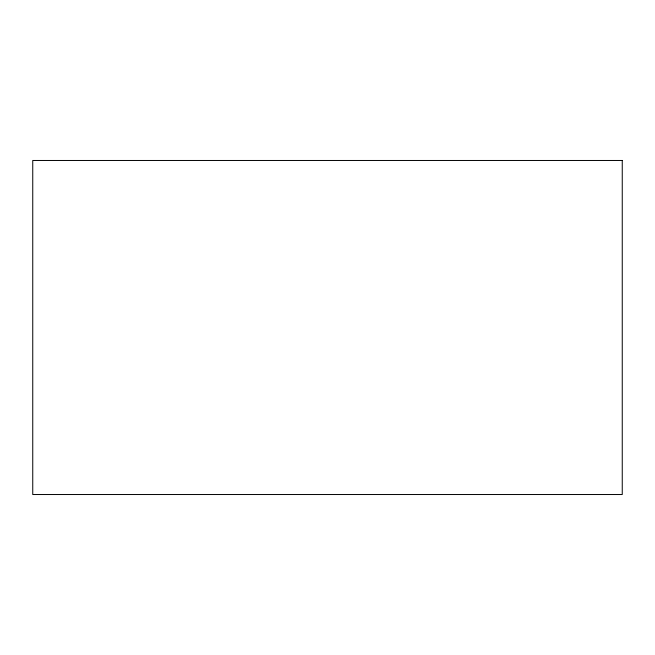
<?xml version="1.0" encoding="UTF-8"?>
<svg xmlns="http://www.w3.org/2000/svg" width="655" height="655" viewBox="0 0 655 655"><rect width="100%" height="100%" fill="white"/><g stroke="black" fill="none" stroke-linecap="round" stroke-linejoin="round"><path stroke-width="0.98" d="M622.25 160.475L32.75 160.475L32.75 494.525L622.25 494.525L622.25 160.475"/></g></svg>
